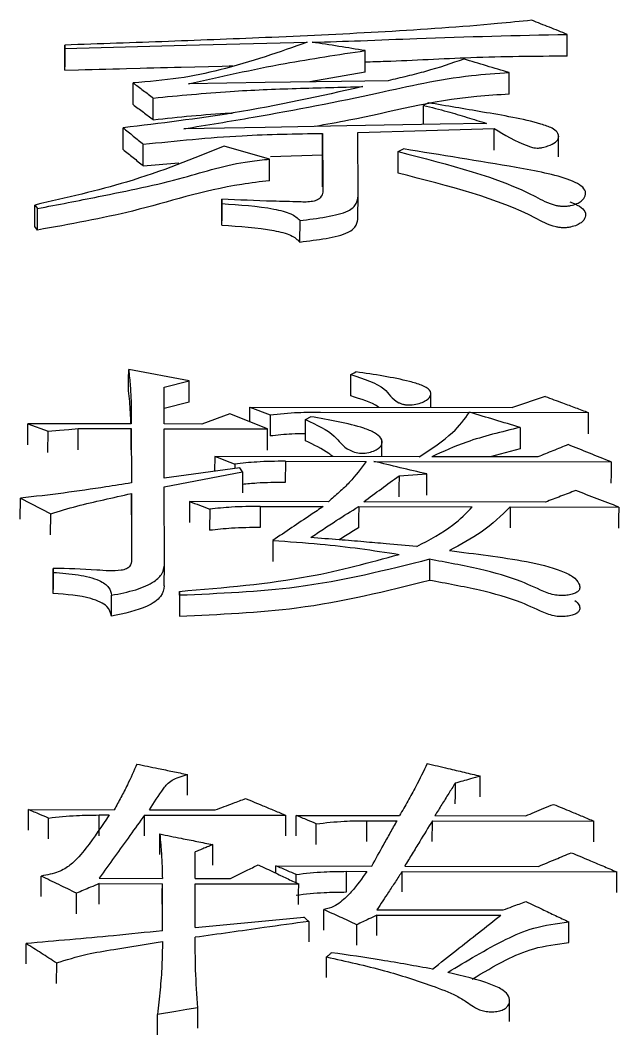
# Model space of a CAD drawing. Header units: millimetres. Extents: x 2320 to 4000, y 933 to 2121.
# Drawn here: x 2688.351 to 2690.915, y 1947.639 to 1951.987 of the extents above; entities that cross this region are included whole.
import ezdxf

# ---------------------------------------------------------------- set-up
doc = ezdxf.new("R2010")
doc.units = ezdxf.units.MM

msp = doc.modelspace()

# ---------------------------------------------------------------- linework, layer by layer
at = {"color": 7, "linetype": 'Continuous', "lineweight": 25}
for p, q in [((2690.6937, 1951.8338), (2690.694, 1951.927)), ((2688.5415, 1951.8813), (2688.5412, 1951.7881)), ((2688.5413, 1951.7739), (2688.5415, 1951.867)), ((2688.5415, 1951.867), (2688.5415, 1951.8813)), ((2689.8284, 1951.7644), (2689.8286, 1951.8575)), ((2688.5413, 1951.7739), (2688.5412, 1951.7881)), ((2689.8284, 1951.7644), (2689.5909, 1951.7231)), ((2690.4453, 1951.6702), (2690.4455, 1951.7632)), ((2688.8337, 1951.6264), (2688.8339, 1951.7193)), ((2688.9204, 1951.5611), (2688.9206, 1951.654)), ((2690.0779, 1951.5406), (2690.0781, 1951.6227)), ((2688.7909, 1951.4336), (2688.7911, 1951.5263)), ((2689.7978, 1951.2344), (2689.7972, 1951.5061)), ((2690.381, 1951.4307), (2690.3813, 1951.5234)), ((2689.6455, 1951.41), (2689.6457, 1951.5027)), ((2689.6457, 1951.5027), (2689.6463, 1951.276)), ((2690.6562, 1951.4022), (2690.6564, 1951.4955)), ((2688.8776, 1951.3635), (2688.8778, 1951.4561)), ((2689.4186, 1951.3922), (2689.224, 1951.4481)), ((2689.9702, 1951.3319), (2689.9704, 1951.4245)), ((2688.8776, 1951.3635), (2689.03, 1951.3767)), ((2689.4184, 1951.2997), (2689.4186, 1951.3922)), ((2689.4222, 1951.4035), (2689.6455, 1951.41)), ((2689.6458, 1951.2739), (2689.6455, 1951.41)), ((2689.2137, 1951.2204), (2689.2135, 1951.1281)), ((2689.2135, 1951.1093), (2689.2137, 1951.2015)), ((2689.2137, 1951.2015), (2689.2137, 1951.2204)), ((2689.7976, 1951.1421), (2689.7978, 1951.2344)), ((2688.413, 1951.1033), (2688.4133, 1951.1955)), ((2688.4133, 1951.1955), (2688.4241, 1951.1803)), ((2688.4239, 1951.0881), (2688.4241, 1951.1803)), ((2689.2135, 1951.1093), (2689.2135, 1951.1281)), ((2689.549, 1951.0368), (2689.5492, 1951.129)), ((2688.4239, 1951.0881), (2688.413, 1951.1032)), ((2689.0747, 1950.4417), (2688.815, 1950.4901)), ((2689.7667, 1950.377), (2689.7669, 1950.4683)), ((2688.9666, 1950.4139), (2689.0747, 1950.4417)), ((2688.9669, 1950.2568), (2688.9666, 1950.4139)), ((2690.1096, 1950.3274), (2690.1098, 1950.3913)), ((2690.6001, 1950.3747), (2690.4595, 1950.3267)), ((2689.0745, 1950.3504), (2688.9664, 1950.3226)), ((2689.2481, 1950.3008), (2689.1292, 1950.2565)), ((2689.4104, 1950.2357), (2689.2481, 1950.3008)), ((2689.3344, 1950.2662), (2689.3345, 1950.3288)), ((2689.3345, 1950.3288), (2689.4211, 1950.2964)), ((2689.3345, 1950.3288), (2690.4595, 1950.3267)), ((2689.4211, 1950.2964), (2689.4209, 1950.2053)), ((2689.6375, 1950.3081), (2690.7841, 1950.306)), ((2688.3825, 1950.1669), (2688.3828, 1950.2579)), ((2688.3828, 1950.2579), (2688.4694, 1950.2253)), ((2688.8263, 1950.2571), (2688.3828, 1950.2579)), ((2689.1292, 1950.2565), (2688.9669, 1950.2568)), ((2689.5724, 1950.1849), (2689.5727, 1950.2759)), ((2688.4691, 1950.1343), (2688.4694, 1950.2253)), ((2688.5991, 1950.2372), (2688.8263, 1950.2368)), ((2688.8263, 1950.2368), (2688.8267, 1950.0038)), ((2688.9669, 1950.2365), (2689.4104, 1950.2357)), ((2688.9673, 1950.0241), (2688.9669, 1950.2365)), ((2690.4922, 1950.2418), (2690.4919, 1950.1508)), ((2689.8994, 1950.1167), (2689.8996, 1950.1888)), ((2689.1835, 1950.118), (2689.1833, 1950.0538)), ((2690.0596, 1950.1164), (2689.1835, 1950.118)), ((2690.5681, 1950.1155), (2690.1138, 1950.1163)), ((2690.4919, 1950.1508), (2690.3642, 1950.1158)), ((2689.2701, 1950.0851), (2689.2701, 1950.0657)), ((2689.4864, 1950.097), (2689.4862, 1950.0062)), ((2689.4864, 1950.097), (2689.8326, 1950.0964)), ((2689.865, 1950.0963), (2690.8819, 1950.0944)), ((2689.2918, 1950.0687), (2688.9673, 1950.0241)), ((2688.9674, 1949.987), (2689.3026, 1950.0523)), ((2689.3026, 1950.0523), (2689.2918, 1950.0687)), ((2689.3026, 1950.0523), (2689.3024, 1949.9615)), ((2688.968, 1949.6534), (2688.9674, 1949.987)), ((2688.8266, 1949.8678), (2688.8268, 1949.9584)), ((2688.8268, 1949.9584), (2688.8273, 1949.6747)), ((2688.3507, 1949.848), (2688.3509, 1949.9386)), ((2688.3509, 1949.9386), (2688.4808, 1949.872)), ((2689.6706, 1949.9237), (2689.0757, 1949.9248)), ((2689.3786, 1949.9035), (2689.3784, 1949.8129)), ((2689.3786, 1949.9035), (2689.649, 1949.903)), ((2689.8005, 1949.9028), (2690.2873, 1949.9018)), ((2690.6009, 1949.922), (2689.8221, 1949.9234)), ((2690.4494, 1949.9015), (2690.4492, 1949.811)), ((2690.4494, 1949.9015), (2690.9147, 1949.9007)), ((2688.4806, 1949.7814), (2688.4808, 1949.872)), ((2689.1623, 1949.8915), (2689.162, 1949.801)), ((2689.433, 1949.7576), (2689.4327, 1949.6673)), ((2688.4921, 1949.6374), (2688.4918, 1949.5473)), ((2688.4921, 1949.6206), (2688.4921, 1949.6374)), ((2688.9678, 1949.5632), (2688.968, 1949.6534)), ((2690.1036, 1949.6766), (2690.1033, 1949.5864)), ((2688.4919, 1949.5305), (2688.4921, 1949.6206)), ((2689.0331, 1949.5392), (2689.0329, 1949.4491)), ((2689.0331, 1949.5222), (2689.0329, 1949.4322)), ((2689.0331, 1949.5222), (2689.0331, 1949.5391)), ((2689.0667, 1948.6653), (2689.0669, 1948.7541)), ((2688.3853, 1948.515), (2688.3855, 1948.6035)), ((2688.3855, 1948.6035), (2688.7533, 1948.6029)), ((2688.9048, 1948.6026), (2689.186, 1948.6021)), ((2688.4719, 1948.479), (2688.4721, 1948.5675)), ((2688.6882, 1948.4917), (2688.6885, 1948.5805)), ((2688.6885, 1948.5805), (2688.7317, 1948.5805)), ((2688.8829, 1948.4917), (2688.8832, 1948.5802)), ((2688.8832, 1948.5802), (2689.4889, 1948.5791)), ((2689.532, 1948.4905), (2689.5322, 1948.579)), ((2689.5322, 1948.579), (2689.9757, 1948.5781)), ((2689.8349, 1948.4671), (2689.8351, 1948.5559)), ((2689.8351, 1948.5559), (2689.9649, 1948.5557)), ((2690.1161, 1948.467), (2690.1164, 1948.5554)), ((2690.1164, 1948.5554), (2690.8087, 1948.5541)), ((2690.1272, 1948.5779), (2690.5166, 1948.5771)), ((2689.6186, 1948.4544), (2689.6188, 1948.5429)), ((2689.0999, 1948.3084), (2689.0997, 1948.4219)), ((2689.4459, 1948.3311), (2689.446, 1948.3623)), ((2689.446, 1948.3623), (2689.857, 1948.3616)), ((2689.7486, 1948.2505), (2689.7489, 1948.339)), ((2689.7489, 1948.339), (2689.8354, 1948.3389)), ((2689.9866, 1948.2505), (2689.9869, 1948.3386)), ((2689.9869, 1948.3386), (2690.9063, 1948.3369)), ((2689.9977, 1948.3613), (2690.571, 1948.3602)), ((2688.4397, 1948.2306), (2688.44, 1948.3187)), ((2688.6888, 1948.3091), (2688.9593, 1948.3086)), ((2689.0999, 1948.3084), (2689.2513, 1948.3081)), ((2689.5325, 1948.29), (2689.5326, 1948.3258)), ((2688.5913, 1948.1574), (2688.5916, 1948.2454)), ((2688.6889, 1948.2863), (2688.9593, 1948.2858)), ((2688.9596, 1948.084), (2688.9593, 1948.2858)), ((2689.0999, 1948.2856), (2689.5434, 1948.2848)), ((2689.1002, 1948.0976), (2689.0999, 1948.2856)), ((2689.6515, 1948.0869), (2689.6517, 1948.1748)), ((2689.8789, 1948.1743), (2690.4198, 1948.1733)), ((2689.5869, 1948.1243), (2689.5867, 1948.0365)), ((2689.8787, 1948.0635), (2689.879, 1948.1514)), ((2689.879, 1948.1514), (2690.409, 1948.1504)), ((2690.7009, 1948.034), (2690.7012, 1948.1222)), ((2689.7922, 1948.0224), (2689.7925, 1948.1101)), ((2688.3753, 1947.9421), (2688.3755, 1948.0297)), ((2688.5053, 1947.9462), (2688.505, 1947.8587)), ((2690.4469, 1947.6955), (2690.4471, 1947.7834)), ((2688.9382, 1947.6386), (2688.9384, 1947.7258))]:
    msp.add_line(p, q, dxfattribs=at)
at = {"color": 7, "linetype": 'Continuous', "lineweight": 25, "flags": 128}
for points in [[(2688.5415, 1951.867), (2689.0607, 1951.8803), (2689.5798, 1951.8936)], [(2688.5413, 1951.7739), (2688.5999, 1951.7754), (2688.6293, 1951.7761), (2688.6586, 1951.7769), (2688.688, 1951.7776), (2688.7173, 1951.7784), (2688.7467, 1951.7791), (2688.776, 1951.7799), (2688.8053, 1951.7806), (2688.864, 1951.7821), (2688.8934, 1951.7829), (2688.9227, 1951.7836), (2688.952, 1951.7844), (2688.9814, 1951.7851), (2689.0107, 1951.7859), (2689.0401, 1951.7866), (2689.1574, 1951.7896), (2689.2161, 1951.7911), (2689.2455, 1951.7919), (2689.2607, 1951.7923)], [(2689.9264, 1951.7281), (2689.7267, 1951.7251), (2689.3993, 1951.7202), (2689.072, 1951.7153)], [(2690.0997, 1951.6336), (2690.0889, 1951.6281), (2690.0781, 1951.6227)], [(2690.3488, 1951.5454), (2690.149, 1951.5419), (2689.7496, 1951.5347), (2689.4002, 1951.5284), (2689.0511, 1951.5222)], [(2689.7972, 1951.5061), (2690.0892, 1951.5147), (2690.3813, 1951.5234)], [(2689.9704, 1951.4245), (2689.9758, 1951.4273), (2689.9839, 1951.4314), (2689.992, 1951.4356)], [(2688.8148, 1950.3987), (2688.8149, 1950.4499), (2688.815, 1950.4901)], [(2689.7669, 1950.4684), (2689.7725, 1950.4714), (2689.7805, 1950.4759), (2689.7886, 1950.4803)], [(2689.0745, 1950.3504), (2689.0746, 1950.4015), (2689.0747, 1950.4417)], [(2690.7841, 1950.306), (2690.784, 1950.2549), (2690.7839, 1950.2149)], [(2688.4694, 1950.2253), (2688.5181, 1950.2298), (2688.5586, 1950.2335), (2688.5991, 1950.2372)], [(2688.5989, 1950.1462), (2688.599, 1950.1972), (2688.5991, 1950.2372)], [(2688.8261, 1950.1458), (2688.8262, 1950.1967), (2688.8263, 1950.2368)], [(2689.4102, 1950.1447), (2689.4103, 1950.1957), (2689.4104, 1950.2357)], [(2690.8819, 1950.0944), (2690.8817, 1950.0435), (2690.8816, 1950.0036)], [(2689.9733, 1950.0346), (2689.9732, 1949.9837), (2689.9731, 1949.9439)], [(2689.9733, 1950.0346), (2690.0328, 1950.0386), (2690.0923, 1950.0426)], [(2690.0921, 1949.9519), (2690.0922, 1950.0026), (2690.0923, 1950.0426)], [(2689.0757, 1949.9248), (2689.0756, 1949.8741), (2689.0754, 1949.8343)], [(2689.8005, 1949.9028), (2689.8003, 1949.852), (2689.8002, 1949.8122)], [(2690.9147, 1949.9007), (2690.9145, 1949.8499), (2690.9144, 1949.8101)], [(2688.7408, 1949.4326), (2688.7409, 1949.4585), (2688.741, 1949.4845), (2688.7411, 1949.5226)], [(2690.3214, 1948.6586), (2690.3215, 1948.7081), (2690.3216, 1948.7473)], [(2690.2135, 1948.7164), (2690.2134, 1948.6665), (2690.2132, 1948.6277)], [(2689.4887, 1948.4906), (2689.4888, 1948.54), (2689.4889, 1948.5791)], [(2690.8084, 1948.4657), (2690.8086, 1948.515), (2690.8087, 1948.5541)], [(2688.9479, 1948.4107), (2688.9481, 1948.46), (2688.9482, 1948.4991)], [(2689.1752, 1948.3652), (2689.1753, 1948.4144), (2689.1754, 1948.4535)], [(2690.9061, 1948.2488), (2690.9062, 1948.2979), (2690.9063, 1948.3369)], [(2688.6886, 1948.1983), (2688.6888, 1948.2474), (2688.6889, 1948.2863)], [(2688.9591, 1948.1978), (2688.9592, 1948.2469), (2688.9593, 1948.2858)], [(2689.5432, 1948.1967), (2689.5433, 1948.2458), (2689.5434, 1948.2848)], [(2689.1002, 1948.0976), (2689.2959, 1948.1166), (2689.4306, 1948.1297), (2689.5653, 1948.1428)], [(2689.6626, 1947.8842), (2689.6627, 1947.9231), (2689.6628, 1947.9474), (2689.6629, 1947.9718)], [(2689.1115, 1947.7536), (2689.0641, 1947.746), (2689.0168, 1947.7384), (2688.9384, 1947.7258)], [(2689.1112, 1947.6664), (2689.1114, 1947.715), (2689.1115, 1947.7536)]]:
    msp.add_lwpolyline(points, dxfattribs=at)
at = {"color": 7, "linetype": 'Continuous', "lineweight": 25}
for points, knots in [([(2690.5424, 1951.9874), (2690.4936, 1951.9825), (2690.2872, 1951.9618), (2689.9152, 1951.9366), (2689.4435, 1951.9141), (2688.9854, 1951.8963), (2688.6894, 1951.8863), (2688.5415, 1951.8813)], [0, 0, 0, 0, 0.075008, 0.317588, 0.559815, 0.779883, 1, 1, 1, 1]), ([(2690.694, 1951.927), (2690.6687, 1951.9371), (2690.6182, 1951.9572), (2690.5676, 1951.9773), (2690.5424, 1951.9874)], [0, 0, 0, 0, 0.500001, 1, 1, 1, 1]), ([(2689.6015, 1951.8935), (2689.6707, 1951.8954), (2689.8204, 1951.8995), (2690.183, 1951.916), (2690.4788, 1951.9224), (2690.694, 1951.927)], [0, 0, 0, 0, 0.18981, 0.410522, 1, 1, 1, 1]), ([(2689.5798, 1951.8936), (2689.4611, 1951.8512), (2689.2944, 1951.7919), (2689.0322, 1951.7355), (2688.9002, 1951.7247), (2688.8339, 1951.7193)], [0, 0, 0, 0, 0.552374, 0.77511, 1, 1, 1, 1]), ([(2689.072, 1951.7153), (2689.2076, 1951.7458), (2689.4502, 1951.8004), (2689.7128, 1951.84), (2689.8286, 1951.8575)], [0, 0, 0, 0, 0.5589855, 1, 1, 1, 1]), ([(2689.8286, 1951.8575), (2689.7908, 1951.8635), (2689.7151, 1951.8755), (2689.6394, 1951.8875), (2689.6015, 1951.8935)], [0, 0, 0, 0, 0.499738, 1, 1, 1, 1]), ([(2690.6937, 1951.8338), (2690.556, 1951.8325), (2690.2954, 1951.8302), (2690.0092, 1951.813), (2689.8577, 1951.8085), (2689.8285, 1951.8076)], [0, 0, 0, 0, 0.475037, 0.898723, 1, 1, 1, 1]), ([(2690.2507, 1951.821), (2690.1979, 1951.8026), (2690.1216, 1951.7761), (2690.008, 1951.7475), (2689.9536, 1951.7346), (2689.9264, 1951.7281)], [0, 0, 0, 0, 0.528752, 0.7642, 1, 1, 1, 1]), ([(2690.4455, 1951.7632), (2690.4131, 1951.7729), (2690.3481, 1951.7921), (2690.2832, 1951.8114), (2690.2507, 1951.821)], [0, 0, 0, 0, 0.499896, 1, 1, 1, 1]), ([(2689.0511, 1951.5222), (2689.1506, 1951.5384), (2689.4355, 1951.5851), (2689.8412, 1951.6635), (2690.1894, 1951.7464), (2690.3912, 1951.7596), (2690.4455, 1951.7632)], [0, 0, 0, 0, 0.210769, 0.603834, 0.893415, 1, 1, 1, 1]), ([(2689.8183, 1951.703), (2689.6369, 1951.6624), (2689.3119, 1951.5896), (2688.9507, 1951.5457), (2688.7911, 1951.5263)], [0, 0, 0, 0, 0.558287, 1, 1, 1, 1]), ([(2688.8339, 1951.7193), (2688.8484, 1951.7085), (2688.8773, 1951.6867), (2688.9062, 1951.6649), (2688.9206, 1951.654)], [0, 0, 0, 0, 0.500001, 1, 1, 1, 1]), ([(2688.9206, 1951.654), (2689.0299, 1951.6646), (2689.2312, 1951.6842), (2689.5334, 1951.696), (2689.7233, 1951.7007), (2689.8183, 1951.703)], [0, 0, 0, 0, 0.372436, 0.6857253, 1, 1, 1, 1]), ([(2690.4453, 1951.6702), (2690.3987, 1951.6675), (2690.1486, 1951.6529), (2689.8956, 1951.5818), (2689.6622, 1951.5408), (2689.6139, 1951.5323)], [0, 0, 0, 0, 0.153551, 0.8247901, 1, 1, 1, 1]), ([(2688.8337, 1951.6264), (2688.841, 1951.6209), (2688.8558, 1951.6098), (2688.8847, 1951.588), (2688.9062, 1951.5718), (2688.9204, 1951.5611)], [0, 0, 0, 0, 0.254914, 0.509827, 1, 1, 1, 1]), ([(2690.0781, 1951.6227), (2690.1125, 1951.6142), (2690.1769, 1951.5981), (2690.2652, 1951.5714), (2690.3209, 1951.5541), (2690.3488, 1951.5454)], [0, 0, 0, 0, 0.363385, 0.681597, 1, 1, 1, 1]), ([(2690.3813, 1951.5234), (2690.4253, 1951.4964), (2690.473, 1951.4672), (2690.5426, 1951.4423), (2690.5576, 1951.4397), (2690.5726, 1951.4395), (2690.5918, 1951.4422), (2690.6184, 1951.4501), (2690.6465, 1951.4639), (2690.6605, 1951.4848), (2690.6548, 1951.5059), (2690.6291, 1951.5272), (2690.5264, 1951.5612), (2690.3401, 1951.5925), (2690.1768, 1951.6204), (2690.0997, 1951.6336)], [0, 0, 0, 0, 0.213503, 0.231464, 0.24303, 0.254692, 0.268684, 0.294822, 0.340398, 0.3844, 0.438732, 0.481931, 0.539955, 0.782901, 1, 1, 1, 1]), ([(2688.9204, 1951.5611), (2689.0292, 1951.5727), (2689.1423, 1951.5848), (2689.2589, 1951.59), (2689.2632, 1951.5902)], [0, 0, 0, 0, 0.962285, 1, 1, 1, 1]), ([(2688.7911, 1951.5263), (2688.8056, 1951.5146), (2688.8345, 1951.4913), (2688.8634, 1951.4679), (2688.8778, 1951.4561)], [0, 0, 0, 0, 0.4998359, 1, 1, 1, 1]), ([(2688.8778, 1951.4561), (2689.0181, 1951.4705), (2689.2698, 1951.4963), (2689.5304, 1951.5007), (2689.6457, 1951.5027)], [0, 0, 0, 0, 0.557505, 1, 1, 1, 1]), ([(2689.224, 1951.4481), (2689.0909, 1951.3938), (2688.8509, 1951.2958), (2688.5481, 1951.2264), (2688.4132, 1951.1955)], [0, 0, 0, 0, 0.554583, 1, 1, 1, 1]), ([(2688.7909, 1951.4336), (2688.8054, 1951.422), (2688.8342, 1951.3987), (2688.8631, 1951.3752), (2688.8776, 1951.3635)], [0, 0, 0, 0, 0.499908, 1, 1, 1, 1]), ([(2689.9704, 1951.4245), (2690.1863, 1951.3693), (2690.4391, 1951.3047), (2690.6124, 1951.2009), (2690.6616, 1951.191), (2690.6778, 1951.1898), (2690.6939, 1951.1907), (2690.7144, 1951.194), (2690.7365, 1951.2009), (2690.7601, 1951.2152), (2690.7741, 1951.2352), (2690.7735, 1951.2599), (2690.7495, 1951.2832), (2690.6625, 1951.3226), (2690.3963, 1951.3713), (2690.153, 1951.41), (2689.992, 1951.4356)], [0, 0, 0, 0, 0.369973, 0.433396, 0.441379, 0.448953, 0.456564, 0.46449, 0.480827, 0.49655, 0.526965, 0.55702, 0.587567, 0.618801, 0.747888, 1, 1, 1, 1]), ([(2688.4241, 1951.1803), (2688.5116, 1951.1973), (2688.725, 1951.2387), (2689.0332, 1951.3022), (2689.2525, 1951.3752), (2689.39, 1951.3893), (2689.4186, 1951.3922)], [0, 0, 0, 0, 0.257125, 0.627625, 0.922525, 1, 1, 1, 1]), ([(2690.7057, 1951.2095), (2690.7204, 1951.2033), (2690.7495, 1951.191), (2690.7732, 1951.1675), (2690.7739, 1951.1429), (2690.7598, 1951.1229), (2690.7363, 1951.1086), (2690.7142, 1951.1018), (2690.6937, 1951.0984), (2690.6775, 1951.0975), (2690.6614, 1951.0987), (2690.6122, 1951.1087), (2690.4388, 1951.2123), (2690.186, 1951.2768), (2689.9702, 1951.3319)], [0, 0, 0, 0, 0.050469, 0.09981, 0.148348, 0.197475, 0.222877, 0.249282, 0.262097, 0.274404, 0.286651, 0.299558, 0.402046, 1, 1, 1, 1]), ([(2689.4184, 1951.2997), (2689.3784, 1951.2948), (2689.1614, 1951.2682), (2688.8706, 1951.168), (2688.5631, 1951.113), (2688.4239, 1951.0881)], [0, 0, 0, 0, 0.11, 0.597222, 1, 1, 1, 1]), ([(2689.6463, 1951.276), (2689.6481, 1951.2592), (2689.6502, 1951.239), (2689.6258, 1951.2172), (2689.6039, 1951.2102), (2689.5757, 1951.2076), (2689.5184, 1951.21), (2689.3974, 1951.2121), (2689.2865, 1951.2171), (2689.2137, 1951.2204)], [0, 0, 0, 0, 0.2237546, 0.2701358, 0.3175045, 0.3665219, 0.4172988, 0.6174118, 1, 1, 1, 1]), ([(2689.2137, 1951.2015), (2689.2903, 1951.1965), (2689.3962, 1951.1896), (2689.5154, 1951.1604), (2689.5381, 1951.1393), (2689.5492, 1951.129)], [0, 0, 0, 0, 0.572733, 0.791394, 1, 1, 1, 1]), ([(2689.5492, 1951.129), (2689.5868, 1951.1337), (2689.6607, 1951.1429), (2689.7585, 1951.1649), (2689.7941, 1951.2012), (2689.7966, 1951.2234), (2689.7978, 1951.2344)], [0, 0, 0, 0, 0.292586, 0.576009, 0.788989, 1, 1, 1, 1]), ([(2689.549, 1951.0368), (2689.5865, 1951.0415), (2689.6604, 1951.0507), (2689.7582, 1951.0726), (2689.7938, 1951.1089), (2689.7963, 1951.1311), (2689.7976, 1951.1421)], [0, 0, 0, 0, 0.292738, 0.576228, 0.789119, 1, 1, 1, 1]), ([(2689.2135, 1951.1093), (2689.2901, 1951.1042), (2689.3959, 1951.0973), (2689.5151, 1951.0682), (2689.5379, 1951.0471), (2689.549, 1951.0368)], [0, 0, 0, 0, 0.572888, 0.79153, 1, 1, 1, 1]), ([(2688.815, 1950.4901), (2688.8175, 1950.4667), (2688.8224, 1950.4198), (2688.8261, 1950.3422), (2688.8262, 1950.2878), (2688.8263, 1950.2571)], [0, 0, 0, 0, 0.303648, 0.607314, 1, 1, 1, 1]), ([(2689.7669, 1950.4683), (2689.8228, 1950.4503), (2689.9217, 1950.4185), (2689.9402, 1950.3622), (2689.9841, 1950.3432), (2689.9977, 1950.3397), (2690.0135, 1950.3384), (2690.0355, 1950.3395), (2690.061, 1950.3442), (2690.091, 1950.3567), (2690.1119, 1950.3764), (2690.1102, 1950.4027), (2690.0711, 1950.424), (2689.968, 1950.4538), (2689.8681, 1950.4686), (2689.7886, 1950.4803)], [0, 0, 0, 0, 0.207477, 0.366821, 0.383117, 0.398789, 0.414409, 0.43088, 0.465089, 0.497023, 0.558701, 0.619216, 0.681582, 0.746432, 1, 1, 1, 1]), ([(2688.8247, 1950.2571), (2688.8242, 1950.2736), (2688.8228, 1950.3211), (2688.8179, 1950.3681), (2688.8148, 1950.3987)], [0, 0, 0, 0, 0.348343, 1, 1, 1, 1]), ([(2689.8878, 1950.3278), (2689.8864, 1950.3288), (2689.8576, 1950.3489), (2689.811, 1950.3633), (2689.7667, 1950.377)], [0, 0, 0, 0, 0.047794, 1, 1, 1, 1]), ([(2690.6001, 1950.3747), (2690.6248, 1950.3655), (2690.6678, 1950.3495), (2690.7292, 1950.3265), (2690.7658, 1950.3128), (2690.7841, 1950.306)], [0, 0, 0, 0, 0.403163, 0.701581, 1, 1, 1, 1]), ([(2689.4211, 1950.2964), (2689.4609, 1950.3003), (2689.532, 1950.3074), (2689.6052, 1950.3079), (2689.6375, 1950.3081)], [0, 0, 0, 0, 0.558836, 1, 1, 1, 1]), ([(2689.5727, 1950.2759), (2689.6197, 1950.2539), (2689.7032, 1950.2149), (2689.7311, 1950.1561), (2689.7873, 1950.1339), (2689.8207, 1950.1295), (2689.8525, 1950.1356), (2689.8835, 1950.1481), (2689.9058, 1950.1693), (2689.8992, 1950.196), (2689.871, 1950.2203), (2689.7754, 1950.2573), (2689.6746, 1950.2744), (2689.5942, 1950.288)], [0, 0, 0, 0, 0.206809, 0.366827, 0.399836, 0.431258, 0.463307, 0.497531, 0.558719, 0.620129, 0.682427, 0.746618, 1, 1, 1, 1]), ([(2689.5727, 1950.2759), (2689.5763, 1950.2779), (2689.5834, 1950.282), (2689.5906, 1950.286), (2689.5942, 1950.288)], [0, 0, 0, 0, 0.499453, 1, 1, 1, 1]), ([(2690.0596, 1950.1164), (2690.1118, 1950.1502), (2690.2042, 1950.2101), (2690.2539, 1950.2775), (2690.2755, 1950.3069)], [0, 0, 0, 0, 0.564258, 1, 1, 1, 1]), ([(2690.4922, 1950.2418), (2690.4561, 1950.2527), (2690.3839, 1950.2744), (2690.3118, 1950.2961), (2690.2757, 1950.3069)], [0, 0, 0, 0, 0.499999, 1, 1, 1, 1]), ([(2689.5725, 1950.2152), (2689.5532, 1950.2149), (2689.5017, 1950.2142), (2689.452, 1950.2087), (2689.4209, 1950.2053)], [0, 0, 0, 0, 0.37621, 1, 1, 1, 1]), ([(2690.4922, 1950.2418), (2690.4127, 1950.2227), (2690.2714, 1950.1887), (2690.1618, 1950.1383), (2690.1138, 1950.1163)], [0, 0, 0, 0, 0.562196, 1, 1, 1, 1]), ([(2689.6895, 1950.1171), (2689.6839, 1950.1215), (2689.6529, 1950.1463), (2689.6087, 1950.1674), (2689.5724, 1950.1849)], [0, 0, 0, 0, 0.1780581, 1, 1, 1, 1]), ([(2690.6978, 1950.1683), (2690.6762, 1950.1595), (2690.633, 1950.1419), (2690.5897, 1950.1243), (2690.5681, 1950.1155)], [0, 0, 0, 0, 0.499999, 1, 1, 1, 1]), ([(2690.8819, 1950.0944), (2690.8512, 1950.1067), (2690.7898, 1950.1314), (2690.7285, 1950.156), (2690.6978, 1950.1683)], [0, 0, 0, 0, 0.5, 1, 1, 1, 1]), ([(2689.1835, 1950.118), (2689.1979, 1950.1126), (2689.2268, 1950.1016), (2689.2557, 1950.0906), (2689.2701, 1950.0851)], [0, 0, 0, 0, 0.499998, 1, 1, 1, 1]), ([(2689.4864, 1950.097), (2689.4453, 1950.0966), (2689.3721, 1950.0959), (2689.3012, 1950.0884), (2689.2701, 1950.0851)], [0, 0, 0, 0, 0.561072, 1, 1, 1, 1]), ([(2689.8326, 1950.0964), (2689.8105, 1950.066), (2689.778, 1950.0212), (2689.7183, 1949.9644), (2689.6865, 1949.9373), (2689.6706, 1949.9237)], [0, 0, 0, 0, 0.5142955, 0.7569295, 1, 1, 1, 1]), ([(2690.0923, 1950.0426), (2690.0544, 1950.0515), (2689.9787, 1950.0695), (2689.9029, 1950.0874), (2689.865, 1950.0963)], [0, 0, 0, 0, 0.5, 1, 1, 1, 1]), ([(2689.8221, 1949.9234), (2689.8473, 1949.942), (2689.8977, 1949.9792), (2689.9481, 1950.0161), (2689.9733, 1950.0346)], [0, 0, 0, 0, 0.5, 1, 1, 1, 1]), ([(2688.8267, 1950.0038), (2688.7904, 1949.9981), (2688.6941, 1949.9831), (2688.5365, 1949.9599), (2688.4128, 1949.9457), (2688.3509, 1949.9386)], [0, 0, 0, 0, 0.232258, 0.615691, 1, 1, 1, 1]), ([(2689.4862, 1950.0062), (2689.4451, 1950.0059), (2689.3829, 1950.0055), (2689.3228, 1949.9993), (2689.3025, 1949.9973)], [0, 0, 0, 0, 0.6621129, 1, 1, 1, 1]), ([(2688.4808, 1949.872), (2688.5177, 1949.8831), (2688.5909, 1949.9051), (2688.7084, 1949.9325), (2688.7873, 1949.9498), (2688.8268, 1949.9584)], [0, 0, 0, 0, 0.337126, 0.668281, 1, 1, 1, 1]), ([(2690.7306, 1949.9714), (2690.709, 1949.9631), (2690.6658, 1949.9467), (2690.6225, 1949.9302), (2690.6009, 1949.922)], [0, 0, 0, 0, 0.4999994, 1, 1, 1, 1]), ([(2690.9147, 1949.9007), (2690.884, 1949.9125), (2690.8226, 1949.9361), (2690.7613, 1949.9596), (2690.7306, 1949.9714)], [0, 0, 0, 0, 0.5, 1, 1, 1, 1]), ([(2689.0757, 1949.9248), (2689.0901, 1949.9193), (2689.119, 1949.9082), (2689.1479, 1949.8971), (2689.1623, 1949.8915)], [0, 0, 0, 0, 0.499998, 1, 1, 1, 1]), ([(2689.3786, 1949.9035), (2689.3375, 1949.9031), (2689.2643, 1949.9024), (2689.1934, 1949.8948), (2689.1623, 1949.8915)], [0, 0, 0, 0, 0.561072, 1, 1, 1, 1]), ([(2689.649, 1949.903), (2689.6311, 1949.891), (2689.5861, 1949.8608), (2689.514, 1949.8124), (2689.46, 1949.7758), (2689.433, 1949.7576)], [0, 0, 0, 0, 0.249419, 0.624709, 1, 1, 1, 1]), ([(2689.5952, 1949.7698), (2689.6132, 1949.782), (2689.6493, 1949.8064), (2689.717, 1949.8509), (2689.7683, 1949.8827), (2689.8005, 1949.9028)], [0, 0, 0, 0, 0.270741, 0.541487, 1, 1, 1, 1]), ([(2690.0496, 1949.7313), (2690.1048, 1949.7609), (2690.2028, 1949.8133), (2690.2616, 1949.875), (2690.2873, 1949.9018)], [0, 0, 0, 0, 0.563785, 1, 1, 1, 1]), ([(2690.4494, 1949.9015), (2690.4119, 1949.8642), (2690.3445, 1949.7972), (2690.2376, 1949.7397), (2690.1902, 1949.7143)], [0, 0, 0, 0, 0.556253, 1, 1, 1, 1]), ([(2689.3784, 1949.813), (2689.3373, 1949.8125), (2689.2641, 1949.8118), (2689.1932, 1949.8042), (2689.162, 1949.8009)], [0, 0, 0, 0, 0.561085, 1, 1, 1, 1]), ([(2689.8002, 1949.8122), (2689.7813, 1949.8005), (2689.7535, 1949.7833), (2689.7262, 1949.7658), (2689.7175, 1949.7602)], [0, 0, 0, 0, 0.678422, 1, 1, 1, 1]), ([(2690.0496, 1949.7313), (2690.0057, 1949.7352), (2689.93, 1949.742), (2689.8191, 1949.7518), (2689.7116, 1949.7608), (2689.6357, 1949.7667), (2689.5952, 1949.7698)], [0, 0, 0, 0, 0.2905663, 0.5003512, 0.7334494, 1, 1, 1, 1]), ([(2689.433, 1949.7576), (2689.5007, 1949.7528), (2689.6263, 1949.7438), (2689.8071, 1949.7235), (2689.9182, 1949.7064), (2689.9738, 1949.6979)], [0, 0, 0, 0, 0.367969, 0.683162, 1, 1, 1, 1]), ([(2689.0331, 1949.5392), (2689.2235, 1949.5553), (2689.5606, 1949.5839), (2689.8485, 1949.6633), (2689.9738, 1949.6979)], [0, 0, 0, 0, 0.564773, 1, 1, 1, 1]), ([(2690.1902, 1949.7142), (2690.2448, 1949.7072), (2690.4096, 1949.6858), (2690.605, 1949.6569), (2690.7215, 1949.6037), (2690.7442, 1949.5768), (2690.7495, 1949.5557), (2690.7445, 1949.5423), (2690.7326, 1949.5329), (2690.715, 1949.5264), (2690.6921, 1949.522), (2690.6651, 1949.5205), (2690.6346, 1949.5239), (2690.5765, 1949.5443), (2690.4893, 1949.59), (2690.3147, 1949.6378), (2690.176, 1949.6633), (2690.1037, 1949.6766)], [0, 0, 0, 0, 0.113871, 0.343385, 0.393605, 0.444131, 0.471663, 0.49049, 0.505222, 0.519945, 0.53588, 0.554496, 0.573047, 0.596528, 0.700458, 0.843857, 1, 1, 1, 1]), ([(2688.8273, 1949.6747), (2688.827, 1949.6649), (2688.8266, 1949.6512), (2688.8075, 1949.635), (2688.7592, 1949.6234), (2688.6488, 1949.6344), (2688.5534, 1949.6363), (2688.4921, 1949.6374)], [0, 0, 0, 0, 0.163972, 0.228894, 0.296062, 0.547773, 1, 1, 1, 1]), ([(2688.7411, 1949.5226), (2688.7772, 1949.5296), (2688.8482, 1949.5433), (2688.9236, 1949.5775), (2688.9631, 1949.616), (2688.9664, 1949.641), (2688.968, 1949.6534)], [0, 0, 0, 0, 0.291064, 0.572494, 0.787521, 1, 1, 1, 1]), ([(2690.1036, 1949.6767), (2689.9192, 1949.6299), (2689.5868, 1949.5456), (2689.2037, 1949.5294), (2689.0331, 1949.5222)], [0, 0, 0, 0, 0.554855, 1, 1, 1, 1]), ([(2688.4921, 1949.6206), (2688.5281, 1949.618), (2688.5989, 1949.6129), (2688.6874, 1949.5908), (2688.7352, 1949.557), (2688.7391, 1949.534), (2688.7411, 1949.5226)], [0, 0, 0, 0, 0.292624, 0.57669, 0.790427, 1, 1, 1, 1]), ([(2688.9678, 1949.5632), (2688.965, 1949.5474), (2688.9593, 1949.5155), (2688.8865, 1949.4634), (2688.7966, 1949.4444), (2688.7408, 1949.4326)], [0, 0, 0, 0, 0.2709768, 0.5475535, 1, 1, 1, 1]), ([(2690.1034, 1949.5864), (2689.9189, 1949.5397), (2689.5865, 1949.4555), (2689.2034, 1949.4393), (2689.0329, 1949.4321)], [0, 0, 0, 0, 0.554801, 1, 1, 1, 1]), ([(2690.7273, 1949.5004), (2690.7338, 1949.4943), (2690.7461, 1949.4826), (2690.749, 1949.4655), (2690.7443, 1949.4522), (2690.7324, 1949.4429), (2690.7148, 1949.4363), (2690.6919, 1949.4319), (2690.6649, 1949.4304), (2690.6345, 1949.4338), (2690.5763, 1949.4541), (2690.4891, 1949.4998), (2690.3145, 1949.5476), (2690.1758, 1949.573), (2690.1035, 1949.5863)], [0, 0, 0, 0, 0.0526546, 0.0995608, 0.1316052, 0.1566897, 0.1817571, 0.2088953, 0.2406423, 0.2723209, 0.3123344, 0.4893432, 0.7337296, 1, 1, 1, 1]), ([(2688.7408, 1949.4326), (2688.7377, 1949.4471), (2688.7312, 1949.4768), (2688.64, 1949.5189), (2688.5487, 1949.5259), (2688.4919, 1949.5303)], [0, 0, 0, 0, 0.267361, 0.543633, 1, 1, 1, 1]), ([(2688.8504, 1948.7989), (2688.8373, 1948.7691), (2688.8163, 1948.7214), (2688.7823, 1948.6562), (2688.763, 1948.6206), (2688.7533, 1948.6029)], [0, 0, 0, 0, 0.455912, 0.727931, 1, 1, 1, 1]), ([(2688.8504, 1948.7989), (2688.8808, 1948.7926), (2688.932, 1948.782), (2689.0042, 1948.7671), (2689.0459, 1948.7584), (2689.0668, 1948.7541)], [0, 0, 0, 0, 0.421048, 0.710524, 1, 1, 1, 1]), ([(2690.0944, 1948.8011), (2690.0784, 1948.7681), (2690.0525, 1948.7144), (2690.0113, 1948.6402), (2689.9876, 1948.5988), (2689.9757, 1948.5781)], [0, 0, 0, 0, 0.443258, 0.721609, 1, 1, 1, 1]), ([(2690.0944, 1948.8011), (2690.124, 1948.7941), (2690.1767, 1948.7816), (2690.2524, 1948.7637), (2690.2985, 1948.7528), (2690.3216, 1948.7473)], [0, 0, 0, 0, 0.391005, 0.695503, 1, 1, 1, 1]), ([(2688.9048, 1948.6026), (2688.9235, 1948.6333), (2688.9496, 1948.6761), (2688.9944, 1948.732), (2689.0425, 1948.7467), (2689.0668, 1948.7541)], [0, 0, 0, 0, 0.554938, 0.774738, 1, 1, 1, 1]), ([(2690.3216, 1948.7473), (2690.3075, 1948.7433), (2690.2825, 1948.7361), (2690.2464, 1948.7258), (2690.2245, 1948.7195), (2690.2135, 1948.7164)], [0, 0, 0, 0, 0.39045, 0.695225, 1, 1, 1, 1]), ([(2690.2135, 1948.7164), (2690.2044, 1948.7018), (2690.1854, 1948.6715), (2690.1566, 1948.6253), (2690.137, 1948.5937), (2690.1272, 1948.5779)], [0, 0, 0, 0, 0.316836, 0.658418, 1, 1, 1, 1]), ([(2689.186, 1948.6021), (2689.1988, 1948.6069), (2689.2245, 1948.6166), (2689.2677, 1948.6329), (2689.2981, 1948.6444), (2689.3158, 1948.6511)], [0, 0, 0, 0, 0.296437, 0.592873, 1, 1, 1, 1]), ([(2689.3158, 1948.6511), (2689.3405, 1948.6408), (2689.3817, 1948.6237), (2689.4394, 1948.5997), (2689.4724, 1948.5859), (2689.4889, 1948.5791)], [0, 0, 0, 0, 0.42836, 0.71418, 1, 1, 1, 1]), ([(2688.4721, 1948.5675), (2688.4598, 1948.5726), (2688.4392, 1948.5812), (2688.4103, 1948.5932), (2688.3938, 1948.6001), (2688.3855, 1948.6035)], [0, 0, 0, 0, 0.42836, 0.71418, 1, 1, 1, 1]), ([(2690.5166, 1948.5771), (2690.5289, 1948.5822), (2690.5549, 1948.593), (2690.5946, 1948.6094), (2690.6218, 1948.6206), (2690.6355, 1948.6262)], [0, 0, 0, 0, 0.311538, 0.655769, 1, 1, 1, 1]), ([(2690.6355, 1948.6262), (2690.6602, 1948.616), (2690.7014, 1948.5988), (2690.7592, 1948.5748), (2690.7922, 1948.561), (2690.8087, 1948.5541)], [0, 0, 0, 0, 0.42836, 0.71418, 1, 1, 1, 1]), ([(2688.7317, 1948.5805), (2688.6998, 1948.5328), (2688.6512, 1948.4602), (2688.5832, 1948.3773), (2688.5175, 1948.3335), (2688.4661, 1948.3237), (2688.44, 1948.3187)], [0, 0, 0, 0, 0.493619, 0.752072, 0.87418, 1, 1, 1, 1]), ([(2688.4721, 1948.5675), (2688.5119, 1948.5719), (2688.583, 1948.5797), (2688.6562, 1948.5803), (2688.6885, 1948.5805)], [0, 0, 0, 0, 0.558835, 1, 1, 1, 1]), ([(2688.8832, 1948.5802), (2688.8622, 1948.5512), (2688.8194, 1948.4917), (2688.7546, 1948.4014), (2688.7108, 1948.3399), (2688.6888, 1948.3091)], [0, 0, 0, 0, 0.323157, 0.661578, 1, 1, 1, 1]), ([(2689.6188, 1948.5429), (2689.6064, 1948.548), (2689.5858, 1948.5566), (2689.557, 1948.5687), (2689.5405, 1948.5755), (2689.5322, 1948.579)], [0, 0, 0, 0, 0.42836, 0.71418, 1, 1, 1, 1]), ([(2689.6188, 1948.5429), (2689.6585, 1948.5473), (2689.7297, 1948.5551), (2689.8028, 1948.5557), (2689.8351, 1948.5559)], [0, 0, 0, 0, 0.558835, 1, 1, 1, 1]), ([(2689.857, 1948.3616), (2689.8736, 1948.3915), (2689.8998, 1948.4389), (2689.9358, 1948.5035), (2689.9552, 1948.5383), (2689.9649, 1948.5557)], [0, 0, 0, 0, 0.460095, 0.730047, 1, 1, 1, 1]), ([(2690.1164, 1948.5554), (2690.0983, 1948.526), (2690.0695, 1948.479), (2690.0299, 1948.4142), (2690.0084, 1948.3789), (2689.9977, 1948.3613)], [0, 0, 0, 0, 0.4571326, 0.728566, 1, 1, 1, 1]), ([(2688.9482, 1948.4991), (2688.9498, 1948.4833), (2688.9537, 1948.4438), (2688.9577, 1948.3804), (2688.9587, 1948.3325), (2688.9593, 1948.3086)], [0, 0, 0, 0, 0.249757, 0.624822, 1, 1, 1, 1]), ([(2688.9482, 1948.4991), (2688.9788, 1948.4929), (2689.032, 1948.4823), (2689.1077, 1948.4671), (2689.1529, 1948.458), (2689.1754, 1948.4535)], [0, 0, 0, 0, 0.404258, 0.702129, 1, 1, 1, 1]), ([(2689.1754, 1948.4535), (2689.1691, 1948.4508), (2689.1565, 1948.4456), (2689.1376, 1948.4377), (2689.1187, 1948.4298), (2689.106, 1948.4246), (2689.0997, 1948.4219)], [0, 0, 0, 0, 0.2500001, 0.5000002, 0.7500003, 1, 1, 1, 1]), ([(2690.571, 1948.3602), (2690.5833, 1948.3654), (2690.608, 1948.3757), (2690.6549, 1948.3953), (2690.6894, 1948.4097), (2690.7115, 1948.4189)], [0, 0, 0, 0, 0.263609, 0.527219, 1, 1, 1, 1]), ([(2690.7115, 1948.4189), (2690.7362, 1948.4085), (2690.7811, 1948.3897), (2690.846, 1948.3623), (2690.8862, 1948.3454), (2690.9063, 1948.3369)], [0, 0, 0, 0, 0.380765, 0.690382, 1, 1, 1, 1]), ([(2689.2513, 1948.3081), (2689.2627, 1948.3137), (2689.2855, 1948.325), (2689.3251, 1948.3447), (2689.3534, 1948.3587), (2689.3702, 1948.367)], [0, 0, 0, 0, 0.286959, 0.573918, 1, 1, 1, 1]), ([(2689.3702, 1948.367), (2689.3936, 1948.3559), (2689.4342, 1948.3367), (2689.4919, 1948.3093), (2689.5263, 1948.2929), (2689.5434, 1948.2848)], [0, 0, 0, 0, 0.404831, 0.702416, 1, 1, 1, 1]), ([(2689.5326, 1948.3258), (2689.5202, 1948.331), (2689.4996, 1948.3397), (2689.4707, 1948.3519), (2689.4542, 1948.3588), (2689.446, 1948.3623)], [0, 0, 0, 0, 0.42836, 0.71418, 1, 1, 1, 1]), ([(2689.5326, 1948.3258), (2689.5723, 1948.3302), (2689.6435, 1948.3382), (2689.7166, 1948.3388), (2689.7489, 1948.339)], [0, 0, 0, 0, 0.558835, 1, 1, 1, 1]), ([(2689.8354, 1948.3389), (2689.8153, 1948.3091), (2689.7845, 1948.2637), (2689.7327, 1948.2143), (2689.696, 1948.1865), (2689.6666, 1948.1787), (2689.6517, 1948.1748)], [0, 0, 0, 0, 0.494008, 0.754052, 0.875824, 1, 1, 1, 1]), ([(2689.9869, 1948.3386), (2689.9771, 1948.3238), (2689.9576, 1948.2942), (2689.9216, 1948.2395), (2689.8954, 1948.1995), (2689.8789, 1948.1743)], [0, 0, 0, 0, 0.2712191, 0.5424383, 1, 1, 1, 1]), ([(2688.5916, 1948.2454), (2688.5789, 1948.2515), (2688.5537, 1948.2638), (2688.5158, 1948.2821), (2688.4779, 1948.3004), (2688.4526, 1948.3126), (2688.44, 1948.3187)], [0, 0, 0, 0, 0.25, 0.5, 0.75, 1, 1, 1, 1]), ([(2688.6889, 1948.2863), (2688.6765, 1948.2811), (2688.6541, 1948.2717), (2688.6217, 1948.2581), (2688.6016, 1948.2496), (2688.5916, 1948.2454)], [0, 0, 0, 0, 0.380769, 0.6903845, 1, 1, 1, 1]), ([(2689.5323, 1948.2372), (2689.5721, 1948.2417), (2689.6432, 1948.2496), (2689.7164, 1948.2502), (2689.7486, 1948.2505)], [0, 0, 0, 0, 0.558823, 1, 1, 1, 1]), ([(2690.4198, 1948.1733), (2690.4328, 1948.1782), (2690.4555, 1948.1867), (2690.4879, 1948.1989), (2690.5074, 1948.2062), (2690.5171, 1948.2098)], [0, 0, 0, 0, 0.400148, 0.700074, 1, 1, 1, 1]), ([(2690.5171, 1948.2098), (2690.5405, 1948.1987), (2690.5829, 1948.1785), (2690.6443, 1948.1493), (2690.6822, 1948.1313), (2690.7011, 1948.1222)], [0, 0, 0, 0, 0.382246, 0.691123, 1, 1, 1, 1]), ([(2689.7925, 1948.1101), (2689.7805, 1948.1156), (2689.7567, 1948.1266), (2689.7097, 1948.1482), (2689.6748, 1948.1642), (2689.6517, 1948.1748)], [0, 0, 0, 0, 0.254567, 0.509134, 1, 1, 1, 1]), ([(2689.5869, 1948.1243), (2689.5231, 1948.1154), (2689.4101, 1948.0996), (2689.2479, 1948.0768), (2689.1495, 1948.063), (2689.1002, 1948.0561)], [0, 0, 0, 0, 0.393352, 0.696676, 1, 1, 1, 1]), ([(2689.879, 1948.1514), (2689.8673, 1948.1458), (2689.847, 1948.1362), (2689.8182, 1948.1224), (2689.8011, 1948.1142), (2689.7925, 1948.1101)], [0, 0, 0, 0, 0.404836, 0.702418, 1, 1, 1, 1]), ([(2690.1172, 1947.9199), (2690.1514, 1947.9469), (2690.2171, 1947.9991), (2690.3143, 1948.0759), (2690.3774, 1948.1256), (2690.409, 1948.1504)], [0, 0, 0, 0, 0.350841, 0.67542, 1, 1, 1, 1]), ([(2690.1822, 1947.9058), (2690.2622, 1947.9542), (2690.374, 1948.022), (2690.5463, 1948.1012), (2690.6491, 1948.1152), (2690.7011, 1948.1222)], [0, 0, 0, 0, 0.553442, 0.773992, 1, 1, 1, 1]), ([(2688.9596, 1948.084), (2688.8899, 1948.077), (2688.7581, 1948.0636), (2688.5633, 1948.0457), (2688.4381, 1948.0351), (2688.3755, 1948.0297)], [0, 0, 0, 0, 0.359205, 0.679574, 1, 1, 1, 1]), ([(2688.5053, 1947.9462), (2688.4837, 1947.9601), (2688.4404, 1947.988), (2688.3972, 1948.0158), (2688.3755, 1948.0297)], [0, 0, 0, 0, 0.499635, 1, 1, 1, 1]), ([(2688.5053, 1947.9462), (2688.548, 1947.9595), (2688.6252, 1947.9835), (2688.7817, 1948.0097), (2688.8901, 1948.0269), (2688.9596, 1948.0379)], [0, 0, 0, 0, 0.308167, 0.555958, 1, 1, 1, 1]), ([(2688.9596, 1948.0379), (2688.9592, 1948.0037), (2688.9584, 1947.9349), (2688.9502, 1947.8308), (2688.9424, 1947.7608), (2688.9384, 1947.7258)], [0, 0, 0, 0, 0.33056, 0.66522, 1, 1, 1, 1]), ([(2689.1115, 1947.7536), (2689.1075, 1947.8079), (2689.1019, 1947.8857), (2689.1005, 1947.9863), (2689.1003, 1948.0328), (2689.1002, 1948.0561)], [0, 0, 0, 0, 0.535662, 0.767824, 1, 1, 1, 1]), ([(2690.2862, 1947.8768), (2690.3333, 1947.9049), (2690.4125, 1947.9524), (2690.5463, 1948.0129), (2690.6489, 1948.0269), (2690.7009, 1948.0339)], [0, 0, 0, 0, 0.419946, 0.706372, 1, 1, 1, 1]), ([(2690.1172, 1947.9199), (2690.0807, 1947.9264), (2690.0077, 1947.9395), (2689.8642, 1947.9642), (2689.7557, 1947.9799), (2689.6845, 1947.9903)], [0, 0, 0, 0, 0.255842, 0.511695, 1, 1, 1, 1]), ([(2689.6629, 1947.9718), (2689.7469, 1947.9533), (2689.905, 1947.9186), (2690.0865, 1947.859), (2690.2071, 1947.8144), (2690.2603, 1947.7813), (2690.2911, 1947.7586), (2690.3206, 1947.7433), (2690.3531, 1947.737), (2690.3799, 1947.7365), (2690.4052, 1947.7402), (2690.4249, 1947.7477), (2690.4399, 1947.7599), (2690.449, 1947.7789), (2690.4465, 1947.8041), (2690.4195, 1947.8322), (2690.3336, 1947.8703), (2690.2466, 1947.8907), (2690.1822, 1947.9058)], [0, 0, 0, 0, 0.197624, 0.371587, 0.471214, 0.521411, 0.55697, 0.592898, 0.611665, 0.630429, 0.649381, 0.66719, 0.6831, 0.711932, 0.753291, 0.793802, 0.847178, 1, 1, 1, 1])]:
    msp.add_open_spline(points, degree=3, knots=knots, dxfattribs=at)
for points in [[(2689.5869, 1948.1243), (2689.5833, 1948.1274), (2689.5761, 1948.1335), (2689.5689, 1948.1397), (2689.5653, 1948.1428)], [(2689.6845, 1947.9903), (2689.6809, 1947.9872), (2689.6737, 1947.981), (2689.6665, 1947.9748), (2689.6629, 1947.9718)]]:
    msp.add_open_spline(points, degree=3, dxfattribs=at)

doc.saveas('drawing.dxf')
